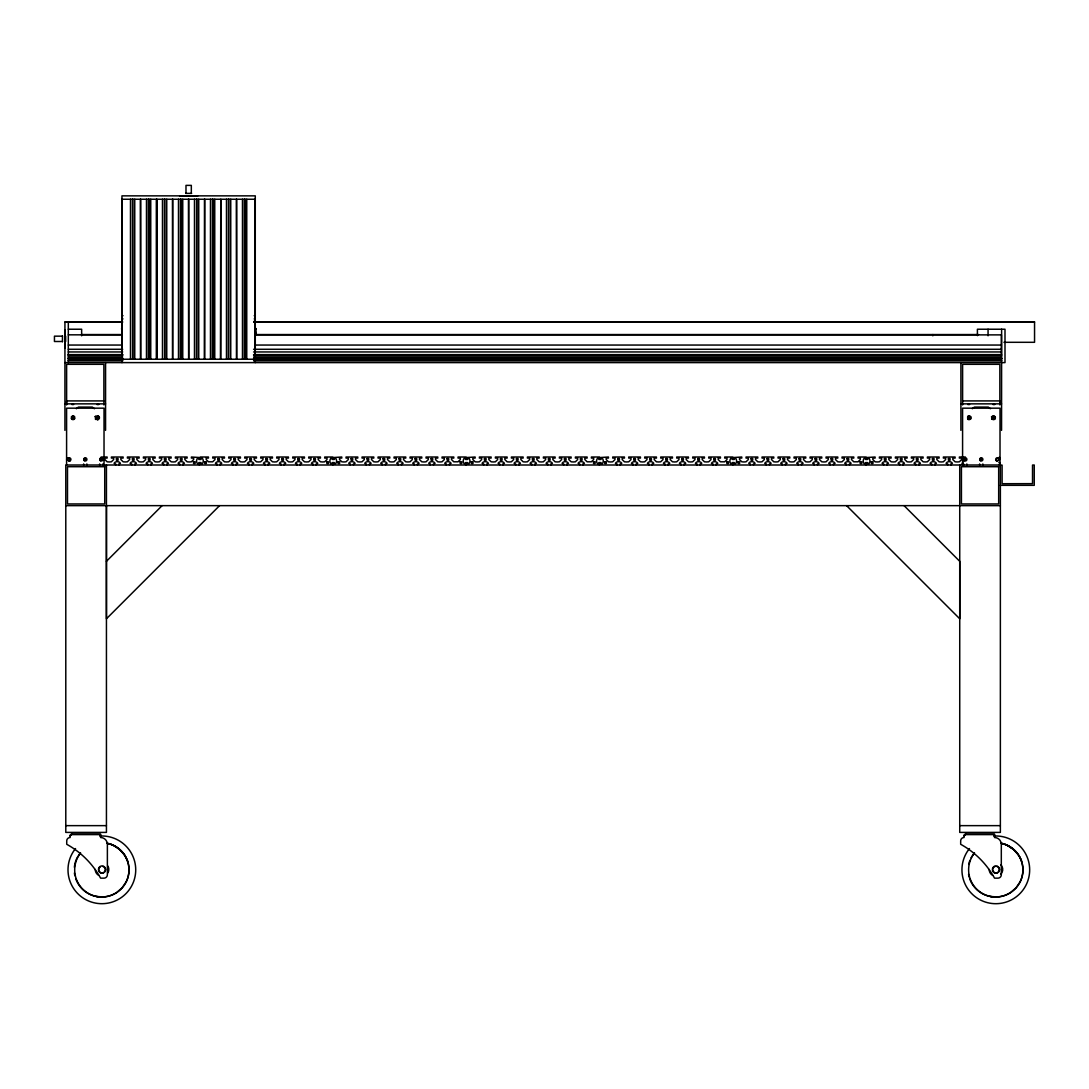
<?xml version="1.0" encoding="UTF-8"?>
<svg xmlns="http://www.w3.org/2000/svg" width="1089" height="1089" viewBox="0 0 1089 1089"><rect width="100%" height="100%" fill="white"/><g stroke="black" fill="none" stroke-linecap="round" stroke-linejoin="round"><path stroke-width="1.5" d="M106.436 505.65L106.436 618.783L219.57 505.65M1001.186 843.281C1010.415 845.078 1018.419 852.211 1021.577 861.195M255.275 320.765L254.118 321.296M199.927 459.408L200.458 457.012L208.462 457.012L208.462 458.074L206.189 458.074L206.189 459.544L208.462 461.804L212.723 461.804L214.982 459.544L214.982 458.074L212.723 458.074L212.723 457.012L224.457 457.012L224.457 458.074L222.183 458.074L222.183 459.544L224.457 461.804L226.594 461.967L228.717 461.804L230.991 459.544L230.991 458.074L228.717 458.074L228.717 457.012L240.451 457.012L240.451 458.074L238.192 458.074L238.192 459.544L240.451 461.804L242.588 461.967L244.726 461.804L246.985 459.544L246.985 458.074L244.726 458.074L244.726 457.012L256.46 457.012L256.46 458.074L254.186 458.074L254.186 459.544L256.46 461.804L258.583 461.967L260.72 461.804L262.98 459.544L262.98 458.074L260.72 458.074L260.72 457.012L272.454 457.012L272.454 458.074L270.181 458.074L270.181 459.544L272.454 461.804L274.591 461.967L276.715 461.804L278.988 459.544L278.988 458.074L276.715 458.074L276.715 457.012L288.449 457.012L288.449 458.074L286.189 458.074L286.189 459.544L288.449 461.804L290.586 461.967L292.723 461.804L294.983 459.544L294.983 458.074L292.723 458.074L292.723 457.012L304.457 457.012L304.457 458.074L302.184 458.074L302.184 459.544L304.457 461.804L306.581 461.967L308.718 461.804L310.991 459.544L310.991 458.074L308.718 458.074L308.718 457.012L320.452 457.012L320.452 458.074L318.179 458.074L318.179 459.544L320.452 461.804L322.589 461.967L324.713 461.804L326.986 459.544L326.986 458.074L324.713 458.074L324.713 457.012L332.717 457.012L333.248 459.408M199.927 462.607L199.382 465.003M333.248 457.543L341.783 457.012L341.783 458.074L339.523 458.074L339.523 459.544L341.783 461.804L343.92 461.967L346.043 461.804L348.317 459.544L348.317 458.074L346.043 458.074L346.043 457.012L357.777 457.012L357.777 458.074L355.518 458.074L355.518 459.544L357.777 461.804L359.914 461.967L362.052 461.804L364.311 459.544L364.311 458.074L362.052 458.074L362.052 457.012L373.786 457.012L373.786 458.074L371.512 458.074L371.512 459.544L373.786 461.804L375.909 461.967L378.046 461.804L380.32 459.544L380.32 458.074L378.046 458.074L378.046 457.012L389.78 457.012L389.78 458.074L387.521 458.074L387.521 459.544L389.78 461.804L391.917 461.967L394.055 461.804L396.314 459.544L396.314 458.074L394.055 458.074L394.055 457.012L405.775 457.012L405.775 458.074L403.515 458.074L403.515 459.544L405.775 461.804L407.912 461.967L410.049 461.804L412.309 459.544L412.309 458.074L410.049 458.074L410.049 457.012L421.783 457.012L421.783 458.074L419.51 458.074L419.51 459.544L421.783 461.804L423.92 461.967L426.044 461.804L428.317 459.544L428.317 458.074L426.044 458.074L426.044 457.012L437.778 457.012L437.778 458.074L435.518 458.074L435.518 459.544L437.778 461.804L439.915 461.967L442.052 461.804L444.312 459.544L444.312 458.074L442.052 458.074L442.052 457.012L453.786 457.012L453.786 458.074L451.513 458.074L451.513 459.544L453.786 461.804L458.047 461.804L460.307 459.544L460.307 458.074L458.047 458.074L458.047 457.012L466.051 457.012L466.582 459.408M333.248 462.607L332.717 465.003M466.596 457.543L475.131 457.012L475.131 458.074L472.857 458.074L472.857 459.544L475.131 461.804L477.254 461.967L479.391 461.804L481.665 459.544L481.665 458.074L479.391 458.074L479.391 457.012L491.125 457.012L491.125 458.074L488.852 458.074L488.852 459.544L491.125 461.804L493.263 461.967L495.386 461.804L497.659 459.544L497.659 458.074L495.386 458.074L495.386 457.012L507.12 457.012L507.12 458.074L504.86 458.074L504.86 459.544L507.12 461.804L509.257 461.967L511.394 461.804L513.654 459.544L513.654 458.074L511.394 458.074L511.394 457.012L523.128 457.012L523.128 458.074L520.855 458.074L520.855 459.544L523.128 461.804L525.252 461.967L527.389 461.804L529.662 459.544L529.662 458.074L527.389 458.074L527.389 457.012L539.123 457.012L539.123 458.074L536.85 458.074L536.85 459.544L539.123 461.804L541.26 461.967L543.384 461.804L545.657 459.544L545.657 458.074L543.384 458.074L543.384 457.012L555.118 457.012L555.118 458.074L552.858 458.074L552.858 459.544L555.118 461.804L557.255 461.967L559.392 461.804L561.652 459.544L561.652 458.074L559.392 458.074L559.392 457.012L571.126 457.012L571.126 458.074L568.853 458.074L568.853 459.544L571.126 461.804L573.25 461.967L575.387 461.804L577.66 459.544L577.66 458.074L575.387 458.074L575.387 457.012L587.121 457.012L587.121 458.074L584.847 458.074L584.847 459.544L587.121 461.804L591.381 461.804L593.655 459.544L593.655 458.074L591.381 458.074L591.381 457.012L599.386 457.012L599.916 459.408M466.582 462.607L466.051 465.003M599.916 457.543L608.452 457.012L608.452 458.074L606.192 458.074L606.192 459.544L608.452 461.804L610.589 461.967L612.726 461.804L614.986 459.544L614.986 458.074L612.726 458.074L612.726 457.012L624.446 457.012L624.446 458.074L622.187 458.074L622.187 459.544L624.446 461.804L626.583 461.967L628.721 461.804L630.98 459.544L630.98 458.074L628.721 458.074L628.721 457.012L640.455 457.012L640.455 458.074L638.181 458.074L638.181 459.544L640.455 461.804L642.592 461.967L644.715 461.804L646.989 459.544L646.989 458.074L644.715 458.074L644.715 457.012L656.449 457.012L656.449 458.074L654.19 458.074L654.19 459.544L656.449 461.804L658.586 461.967L660.724 461.804L662.983 459.544L662.983 458.074L660.724 458.074L660.724 457.012L672.457 457.012L672.457 458.074L670.184 458.074L670.184 459.544L672.457 461.804L674.581 461.967L676.718 461.804L678.978 459.544L678.978 458.074L676.718 458.074L676.718 457.012L688.452 457.012L688.452 458.074L686.179 458.074L686.179 459.544L688.452 461.804L690.589 461.967L692.713 461.804L694.986 459.544L694.986 458.074L692.713 458.074L692.713 457.012L704.447 457.012L704.447 458.074L702.187 458.074L702.187 459.544L704.447 461.804L706.584 461.967L708.721 461.804L710.981 459.544L710.981 458.074L708.721 458.074L708.721 457.012L720.455 457.012L720.455 458.074L718.182 458.074L718.182 459.544L720.455 461.804L724.716 461.804L726.989 459.544L726.989 458.074L724.716 458.074L724.716 457.012L732.72 457.012L733.251 459.408M599.916 462.607L599.386 465.003M733.251 457.543L741.786 457.012L741.786 458.074L739.513 458.074L739.513 459.544L741.786 461.804L743.91 461.967L746.047 461.804L748.32 459.544L748.32 458.074L746.047 458.074L746.047 457.012L757.781 457.012L757.781 458.074L755.521 458.074L755.521 459.544L757.781 461.804L759.918 461.967L762.041 461.804L764.315 459.544L764.315 458.074L762.041 458.074L762.041 457.012L773.775 457.012L773.775 458.074L771.516 458.074L771.516 459.544L773.775 461.804L775.913 461.967L778.05 461.804L780.309 459.544L780.309 458.074L778.05 458.074L778.05 457.012L789.784 457.012L789.784 458.074L787.51 458.074L787.51 459.544L789.784 461.804L791.907 461.967L794.044 461.804L796.318 459.544L796.318 458.074L794.044 458.074L794.044 457.012L805.778 457.012L805.778 458.074L803.519 458.074L803.519 459.544L805.778 461.804L807.915 461.967L810.053 461.804L812.312 459.544L812.312 458.074L810.053 458.074L810.053 457.012L821.773 457.012L821.773 458.074L819.513 458.074L819.513 459.544L821.773 461.804L823.91 461.967L826.047 461.804L828.307 459.544L828.307 458.074L826.047 458.074L826.047 457.012L837.781 457.012L837.781 458.074L835.508 458.074L835.508 459.544L837.781 461.804L839.918 461.967L842.042 461.804L844.315 459.544L844.315 458.074L842.042 458.074L842.042 457.012L853.776 457.012L853.776 458.074L851.516 458.074L851.516 459.544L853.776 461.804L858.05 461.804L860.31 459.544L860.31 458.074L858.05 458.074L858.05 457.012L866.041 457.012L866.572 459.408M733.251 462.607L732.72 465.003M866.572 457.543L875.107 457.012L875.107 458.074L872.847 458.074L872.847 459.544L875.107 461.804L877.244 461.967L879.381 461.804L881.641 459.544L881.641 458.074L879.381 458.074L879.381 457.012L891.115 457.012L891.115 458.074L888.842 458.074L888.842 459.544L891.115 461.804L893.239 461.967L895.376 461.804L897.649 459.544L897.649 458.074L895.376 458.074L895.376 457.012L907.11 457.012L907.11 458.074L904.836 458.074L904.836 459.544L907.11 461.804L909.247 461.967L911.37 461.804L913.644 459.544L913.644 458.074L911.37 458.074L911.37 457.012L923.104 457.012L923.104 458.074L920.845 458.074L920.845 459.544L923.104 461.804L925.242 461.967L927.379 461.804L929.638 459.544L929.638 458.074L927.379 458.074L927.379 457.012L939.113 457.012L939.113 458.074L936.839 458.074L936.839 459.544L939.113 461.804L941.236 461.967L943.373 461.804L945.647 459.544L945.647 458.074L943.373 458.074L943.373 457.012L955.107 457.012L955.107 458.074L952.834 458.074L952.834 459.544L955.107 461.804L957.245 461.967L959.368 461.804L961.641 459.544L961.641 458.074L959.368 458.074L959.368 457.012L965.399 457.012M866.572 462.607L866.041 465.003M1007.883 845.581L1012.566 848.739M80.341 853.041L77.128 857.737A26.912 26.912 0 0 0 74.365 867.266M971.075 857.737L974.287 853.041M74.488 416.828L74.528 418.734M97.084 404.55L98.772 404.523M993.059 404.55L994.747 404.523M998.205 457.816L996.707 458.796L996.707 461.164M71.915 404.536L73.603 404.523M967.89 404.536L969.578 404.523M121.954 327.952L121.954 348.752M122.159 327.952L121.492 328.905L122.159 328.619M69.791 461.164L69.791 458.796L68.294 457.816M255.262 348.752L255.262 327.952M106.436 561.311L162.098 505.65M96.2 418.748L96.622 417.346L95.342 416.583M76.325 408.715L78.422 407.095L92.32 407.095L94.416 408.715M972.3 408.715L974.41 407.095L988.295 407.095L990.405 408.715M992.011 418.693L992.515 417.495L991.48 416.706M75.672 878.496A26.912 26.912 0 0 0 78.83 884.867A27.32 27.32 0 0 0 103.21 896.928A27.701 27.701 0 0 0 116.673 892.463L122.077 887.821L126.079 881.954A26.817 26.817 0 0 0 124.391 854.919C120.974 849.57 115.066 845.2 108.614 843.662M970.735 416.665L970.027 417.945L970.775 418.884M97.084 416.543C97.656 426.439 100.052 409.505 96.812 418.829M255.262 334.486L256.146 334.214L255.466 327.952L255.466 334.486M999.375 465.003L999.906 462.607L998.844 462.607M991.603 418.966L992.664 417.958L991.684 416.583M95.233 416.733L96.431 417.237L96.036 418.693A1.865 1.865 0 0 1 98.486 416.161M185.715 193.379L191.596 193.379M179.59 196.047L197.722 196.047M121.954 199.246L255.275 199.246M121.954 315.687L123.016 315.687M254.213 315.687L255.275 315.687M121.954 318.9L123.016 318.9M254.213 318.9L255.275 318.9M253.751 321.976L1034.55 321.976L1034.55 342.3L1003.935 342.3M64.932 322.085L122.771 322.017L64.932 321.976L64.932 430.346M253.751 322.085L1034.55 322.017M68.321 329.232L81.648 329.232L81.648 335.807M81.648 334.554L120.607 334.554M254.703 334.554L978.507 334.554M68.321 334.827L121.002 334.881M255.275 334.881L1001.404 334.881L1001.404 354.619L253.574 354.619M62.454 336.161L54.45 336.161L54.45 341.497L62.454 341.497M68.321 345.05L121.002 345.05M255.275 345.05L1001.404 345.05M68.321 349.283L122.703 349.283M253.574 349.283L1001.404 349.283M68.321 351.951L122.703 351.951M253.574 351.951L1001.404 351.951M68.321 354.619L122.703 354.619M68.321 354.769L122.717 354.769M253.614 354.769L1001.621 354.769M68.321 355.409L122.717 355.409M253.614 355.409L1001.621 355.409M68.321 357.015L122.717 357.015M253.614 357.015L1001.621 357.015M68.321 358.458L122.717 358.458M253.614 358.458L1001.621 358.458M121.954 359.234L255.275 359.234M68.321 360.214L122.717 360.214M253.614 360.214L1001.621 360.214M68.321 360.827L122.717 360.827M253.614 360.827L1001.621 360.827M64.932 362.61L1004.997 362.61L1004.997 329.232L977.405 329.232L977.405 335.63M104.013 400.915L66.592 400.915L66.592 404.291M962.581 400.915L999.988 400.915L999.988 404.291M64.932 403.856L105.565 403.856M960.906 403.856L1001.553 403.856M66.592 459.408L67.654 459.408L67.654 457.816M1000.369 485.326L1034.237 485.326L1034.237 465.003L1032.522 465.057L1032.522 483.652L1002.098 483.72L1002.098 465.126L1000.369 465.003L65.789 465.003L65.789 832.404L106.436 832.404L106.436 465.003M65.789 505.65L1000.369 505.65M65.789 825.639L106.436 825.639M959.736 825.639L1000.369 825.639M71.248 834.596L100.596 834.596M965.194 834.596L994.543 834.596M990.391 896.478L997.47 896.968M96.458 896.478L103.537 896.968M999.375 457.012L999.906 459.408L998.844 459.408L998.844 457.816M255.262 328.619L256.146 328.905M904.074 505.65L959.736 561.311L959.736 618.783L846.602 505.65M101.1 457.012L107.13 457.012L107.13 458.074L104.857 458.074L104.857 459.544L107.13 461.804L109.254 461.967L111.391 461.804L113.664 459.544L113.664 458.074L111.391 458.074L111.391 457.012L123.125 457.012L123.125 458.074L120.852 458.074L120.852 459.544L123.125 461.804L125.262 461.967L127.386 461.804L129.659 459.544L129.659 458.074L127.386 458.074L127.386 457.012L139.12 457.012L139.12 458.074L136.86 458.074L136.86 459.544L139.12 461.804L141.257 461.967L143.394 461.804L145.654 459.544L145.654 458.074L143.394 458.074L143.394 457.012L155.128 457.012L155.128 458.074L152.855 458.074L152.855 459.544L155.128 461.804L157.252 461.967L159.389 461.804L161.662 459.544L161.662 458.074L159.389 458.074L159.389 457.012L171.123 457.012L171.123 458.074L168.863 458.074L168.863 459.544L171.123 461.804L173.26 461.967L175.383 461.804L177.657 459.544L177.657 458.074L175.383 458.074L175.383 457.012L187.117 457.012L187.117 458.074L184.858 458.074L184.858 459.544L187.117 461.804L189.255 461.967L191.392 461.804L193.651 459.544L193.651 458.074L191.392 458.074L191.392 457.012L199.927 457.543M124.391 854.919L119.695 849.583L113.746 845.622A27.729 27.729 0 0 0 106.981 843.335M124.514 854.824L127.631 861.195M1001.621 329.232L1001.553 430.346M1000.369 465.003L1000.369 832.404L959.736 832.404L959.736 465.003M1000.015 465.003L1000.015 408.171L962.581 408.171L962.581 465.003M999.852 404.945L999.852 364.311L962.608 364.311L962.608 404.945M988.063 329.232L988.063 335.78M982.836 463.941L982.836 465.003M979.637 463.941L979.637 465.003M966.841 463.941L966.841 465.003M963.642 465.003L963.642 463.941L962.036 463.941L963.03 461.804M960.906 362.61L960.906 430.346M950.847 465.003L950.847 463.941L952.439 463.301C951.187 461.055 947.294 461.055 946.042 463.301L947.648 463.941L947.648 465.003M934.838 465.003L934.838 463.941L936.445 463.301C935.192 461.055 931.299 461.055 930.047 463.301L931.639 463.941L931.639 465.003M932.824 334.554L932.824 335.807M918.844 465.003L918.844 463.941L920.436 463.301C919.184 461.055 915.291 461.055 914.039 463.301L915.645 463.941L915.645 465.003M902.849 465.003L902.849 463.941L904.442 463.301C903.189 461.055 899.296 461.055 898.044 463.301L899.637 463.941L899.637 465.003M886.841 465.003L886.841 463.941L888.447 463.301C887.195 461.055 883.302 461.055 882.049 463.301L883.642 463.941L883.642 465.003M849.515 465.003L849.515 463.941L851.108 463.301C849.856 461.055 845.962 461.055 844.71 463.301L846.316 463.941L846.316 465.003M833.507 465.003L833.507 463.941L835.113 463.301C833.861 461.055 829.968 461.055 828.715 463.301L830.308 463.941L830.308 465.003M817.512 465.003L817.512 463.941L819.119 463.301C817.866 461.055 813.959 461.055 812.707 463.301L814.313 463.941L814.313 465.003M801.518 465.003L801.518 463.941L803.11 463.301C801.858 461.055 797.965 461.055 796.712 463.301L798.319 463.941L798.319 465.003M785.509 465.003L785.509 463.941L787.116 463.301C785.863 461.055 781.97 461.055 780.718 463.301L782.31 463.941L782.31 465.003M769.515 465.003L769.515 463.941L771.121 463.301C769.869 461.055 765.962 461.055 764.709 463.301L766.316 463.941L766.316 465.003M753.52 465.003L753.52 463.941L755.113 463.301C753.86 461.055 749.967 461.055 748.715 463.301L750.321 463.941L750.321 465.003M716.181 465.003L716.181 463.941L717.787 463.301C716.535 461.055 712.628 461.055 711.389 463.301L712.982 463.941L712.982 465.003M700.186 465.003L700.186 463.941L701.779 463.301C700.526 461.055 696.633 461.055 695.381 463.301L696.987 463.941L696.987 465.003M684.178 465.003L684.178 463.941L685.784 463.301C684.532 461.055 680.639 461.055 679.386 463.301L680.979 463.941L680.979 465.003M668.183 465.003L668.183 463.941L669.789 463.301C668.537 461.055 664.63 461.055 663.378 463.301L664.984 463.941L664.984 465.003M652.188 465.003L652.188 463.941L653.781 463.301C652.529 461.055 648.636 461.055 647.383 463.301L648.99 463.941L648.99 465.003M636.18 465.003L636.18 463.941L637.786 463.301C636.534 461.055 632.641 461.055 631.389 463.301L632.981 463.941L632.981 465.003M620.186 465.003L620.186 463.941L621.792 463.301C620.539 461.055 616.633 461.055 615.38 463.301L616.987 463.941L616.987 465.003M582.86 465.003L582.86 463.941L584.453 463.301C583.2 461.055 579.307 461.055 578.055 463.301L579.661 463.941L579.661 465.003M566.852 465.003L566.852 463.941L568.458 463.301C567.206 461.055 563.312 461.055 562.06 463.301L563.653 463.941L563.653 465.003M550.857 465.003L550.857 463.941L552.45 463.301C551.197 461.055 547.304 461.055 546.052 463.301L547.658 463.941L547.658 465.003M534.862 465.003L534.862 463.941L536.455 463.301C535.203 461.055 531.309 461.055 530.057 463.301L531.65 463.941L531.65 465.003M518.854 465.003L518.854 463.941L520.46 463.301C519.208 461.055 515.315 461.055 514.062 463.301L515.655 463.941L515.655 465.003M502.859 465.003L502.859 463.941L504.452 463.301C503.2 461.055 499.307 461.055 498.054 463.301L499.66 463.941L499.66 465.003M486.851 465.003L486.851 463.941L488.457 463.301C487.205 461.055 483.312 461.055 482.059 463.301L483.652 463.941L483.652 465.003M449.512 465.003L449.512 463.941L451.118 463.301C449.866 461.055 445.959 461.055 444.707 463.301L446.313 463.941L446.313 465.003M433.517 465.003L433.517 463.941L435.11 463.301C433.858 461.055 429.964 461.055 428.712 463.301L430.318 463.941L430.318 465.003M417.509 465.003L417.509 463.941L419.115 463.301C417.863 461.055 413.97 461.055 412.717 463.301L414.31 463.941L414.31 465.003M401.514 465.003L401.514 463.941L403.121 463.301C401.868 461.055 397.961 461.055 396.709 463.301L398.315 463.941L398.315 465.003M385.52 465.003L385.52 463.941L387.112 463.301C385.86 461.055 381.967 461.055 380.714 463.301L382.321 463.941L382.321 465.003M369.511 465.003L369.511 463.941L371.118 463.301C369.865 461.055 365.972 461.055 364.72 463.301L366.312 463.941L366.312 465.003M353.517 465.003L353.517 463.941L355.123 463.301C353.871 461.055 349.964 461.055 348.711 463.301L350.318 463.941L350.318 465.003M316.191 465.003L316.191 463.941L317.784 463.301C316.531 461.055 312.638 461.055 311.386 463.301L312.979 463.941L312.979 465.003M300.183 465.003L300.183 463.941L301.789 463.301C300.537 461.055 296.644 461.055 295.391 463.301L296.984 463.941L296.984 465.003M284.188 465.003L284.188 463.941L285.781 463.301C284.528 461.055 280.635 461.055 279.383 463.301L280.989 463.941L280.989 465.003M268.18 465.003L268.18 463.941L269.786 463.301C268.534 461.055 264.641 461.055 263.388 463.301L264.981 463.941L264.981 465.003M255.275 362.623L255.275 195.857L121.954 195.857L121.954 362.623M255.125 199.246L255.125 359.234M252.185 465.003L252.185 463.941L253.791 463.301C252.539 461.055 248.632 461.055 247.394 463.301L248.986 463.941L248.986 465.003M246.754 199.246L246.754 359.234M244.78 199.246L244.78 359.234M244.617 199.246L244.617 359.234M244.453 199.246L244.453 359.234M242.479 199.246L242.479 359.234M236.612 199.246L236.776 359.234M236.449 199.246L236.449 359.234M236.19 465.003L236.19 463.941L237.783 463.301C236.531 461.055 232.638 461.055 231.385 463.301L232.992 463.941L232.992 465.003M230.745 199.246L230.745 359.234M228.772 199.246L228.608 359.234M228.459 199.246L228.459 359.234M226.485 199.246L226.485 359.234M220.781 359.234L220.781 199.246L220.454 359.234M220.182 465.003L220.182 463.941L221.788 463.301C220.536 461.055 216.643 461.055 215.391 463.301L216.983 463.941L216.983 465.003M214.751 199.246L214.751 359.234M212.45 199.246L212.45 359.234M210.476 199.246L210.476 359.234M204.773 199.246L204.609 359.234M204.46 199.246L204.46 359.234M198.743 199.246L198.743 359.234M196.782 199.246L196.782 359.234M196.619 199.246L196.456 359.234M194.482 199.246L194.482 359.234M191.324 193.379L191.324 185.375L185.988 185.375L185.988 193.379M188.778 199.246L188.778 359.234M188.451 199.246L188.615 359.234M182.857 465.003L182.857 463.941L184.449 463.301C183.211 461.055 179.304 461.055 178.052 463.301L179.658 463.941L179.658 465.003M182.748 199.246L182.748 359.234M180.774 199.246L180.774 359.234M178.487 199.246L178.487 359.234M172.77 199.246L172.62 359.234L172.457 199.246M166.753 199.246L166.753 359.234M166.862 465.003L166.862 463.941L168.455 463.301C167.202 461.055 163.309 461.055 162.057 463.301L163.663 463.941L163.663 465.003M164.779 199.246L164.779 359.234M164.453 199.246L164.616 359.234M162.479 199.246L162.479 359.234M156.775 199.246L156.775 359.234M156.612 199.246L156.612 359.234M156.462 199.246L156.462 359.234M150.854 465.003L150.854 463.941L152.46 463.301C151.208 461.055 147.314 461.055 146.062 463.301L147.655 463.941L147.655 465.003M150.745 199.246L150.745 359.234M148.771 199.246L148.771 359.234M148.621 199.246L148.621 359.234M148.458 199.246L148.458 359.234M146.484 199.246L146.484 359.234M140.617 199.246L140.78 359.234M140.454 199.246L140.454 359.234M134.75 199.246L134.75 359.234M134.859 465.003L134.859 463.941L136.452 463.301C135.199 461.055 131.306 461.055 130.054 463.301L131.66 463.941L131.66 465.003M132.776 199.246L132.776 359.234M132.463 199.246L132.613 359.234M130.489 199.246L130.489 359.234M122.104 199.246L122.104 359.234M118.864 465.003L118.864 463.941L120.457 463.301C119.205 461.055 115.311 461.055 114.059 463.301L115.652 463.941L115.652 465.003M105.565 362.61L105.565 430.346M103.877 404.945L103.877 364.311L66.62 364.311L66.62 404.945M104.027 465.003L104.027 408.171L66.592 408.171L66.592 465.003M102.856 463.941L102.856 465.003M99.657 463.941L99.657 465.003M95.478 416.08L95.478 419.456M86.861 463.941L86.861 465.003M83.662 463.941L83.662 465.003M68.321 321.976L68.321 362.61M65.653 336.161L65.653 341.497M65.122 329.763L65.122 347.895M62.454 335.888L62.454 341.769M74.665 418.639A1.865 1.865 0 0 1 71.234 418.326M71.357 416.896A1.865 1.865 0 0 1 71.643 416.502M72.459 415.984A1.865 1.865 0 0 1 74.583 416.774M98.881 416.461A1.865 1.865 0 0 1 99.153 418.721M98.459 419.388A1.865 1.865 0 0 1 96.213 419.074M96.581 418.802A1.47 1.47 0 0 1 96.88 416.502M970.258 416.393A1.865 1.865 0 0 1 970.367 419.034A1.865 1.865 0 0 1 967.726 419.142M967.617 416.502A1.865 1.865 0 0 1 969.863 416.121M992.61 416.148A1.865 1.865 0 0 1 995.128 418.721M994.829 419.102A1.865 1.865 0 0 1 992.188 419.074A1.865 1.865 0 0 1 992.215 416.434M967.577 417.386A1.47 1.47 0 0 1 969.836 416.57A1.47 1.47 0 0 1 969.836 418.966A1.47 1.47 0 0 1 967.577 418.149M99.78 836.039A33.868 33.868 0 0 1 135.145 876.087A33.868 33.868 0 0 1 87.665 900.576A33.868 33.868 0 0 1 75.522 848.549M107.267 843.199A27.184 27.184 0 0 1 127.331 879.34A27.184 27.184 0 0 1 88.481 893.497A27.184 27.184 0 0 1 80.586 852.918M74.896 875.76A26.912 26.912 0 0 1 74.42 872.942M102.924 866.463A3.39 3.39 0 0 1 104.98 871.431A3.39 3.39 0 0 1 99.657 872.126A3.39 3.39 0 0 1 100.365 866.803M107.893 866.068A6.779 6.779 0 0 1 107.893 872.847M98.636 875.325A6.779 6.779 0 0 1 95.247 869.458M993.713 836.039A33.868 33.868 0 0 1 1029.091 876.087A33.868 33.868 0 0 1 981.597 900.576A33.868 33.868 0 0 1 969.469 848.549M1001.213 843.199A27.184 27.184 0 0 1 1021.264 879.34A27.184 27.184 0 0 1 982.428 893.497A27.184 27.184 0 0 1 974.519 852.918M969.605 878.496A26.912 26.912 0 0 0 972.763 884.867A27.32 27.32 0 0 0 997.156 896.928A27.701 27.701 0 0 0 1010.619 892.463L1016.023 887.821L1020.025 881.954A26.817 26.817 0 0 0 1018.324 854.919L1013.628 849.583L1007.693 845.622A27.729 27.729 0 0 0 1000.927 843.335M969.196 877.149A26.912 26.912 0 0 1 968.57 874.358M968.734 864.448A26.912 26.912 0 0 1 969.918 860.351M996.871 866.463A3.39 3.39 0 0 1 999.334 870.329A3.39 3.39 0 0 1 995.7 873.106A3.39 3.39 0 0 1 992.61 869.73M992.719 868.859A3.39 3.39 0 0 1 995.115 866.463M1000.75 864.666A6.779 6.779 0 0 1 1000.75 874.249M992.583 875.325A6.779 6.779 0 0 1 989.193 869.458M70.132 835.603L70.118 837.509A3.39 3.39 0 0 0 66.728 840.899L66.728 844.288A86.358 86.358 0 0 1 100.596 878.156L103.986 878.156A3.39 3.39 0 0 0 107.375 874.766L107.375 844.288A6.779 6.779 0 0 0 100.596 837.509L100.596 834.133L71.82 834.133L70.132 835.603L71.82 834.133A1.702 1.702 0 0 0 70.132 835.603M964.078 835.603L964.064 837.509A3.39 3.39 0 0 0 960.675 840.899L960.675 844.288A86.358 86.358 0 0 1 994.543 878.156L997.932 878.156A3.39 3.39 0 0 0 1001.308 874.766L1001.308 844.288A6.779 6.779 0 0 0 994.543 837.509L994.543 834.133L965.752 834.133L964.078 835.603A1.702 1.702 0 0 1 965.752 834.133L964.078 835.603M71.697 417.577C73.916 422.437 75.195 413.548 71.697 417.577M967.672 417.577C969.891 422.437 971.184 413.548 967.672 417.577M992.202 417.563C994.38 422.45 995.754 413.561 992.202 417.563M84.452 458.592L84.452 460.225L86.072 460.225L86.072 458.592L84.452 458.592M100.447 458.592L100.447 460.225L102.067 460.225L102.067 458.592L100.447 458.592M116.441 458.592L116.441 460.225L118.075 460.225L118.075 458.592L116.441 458.592M132.45 458.592L132.45 460.225L134.07 460.225L134.07 458.592L132.45 458.592M148.444 458.592L148.444 460.225L150.064 460.225L150.064 458.592L148.444 458.592M164.453 458.592L164.453 460.225L166.073 460.225L166.073 458.592L164.453 458.592M180.447 458.592L180.447 460.225L182.067 460.225L182.067 458.592L180.447 458.592M193.515 461.804L193.515 463.424L195.135 463.424L195.135 461.804L193.515 461.804M204.705 461.804L204.705 463.424L206.338 463.424L206.338 461.804L204.705 461.804M217.773 458.592L217.773 460.225L219.393 460.225L219.393 458.592L217.773 458.592M233.781 458.592L233.781 460.225L235.401 460.225L235.401 458.592L233.781 458.592M249.776 458.592L249.776 460.225L251.396 460.225L251.396 458.592L249.776 458.592M265.77 458.592L265.77 460.225L267.404 460.225L267.404 458.592L265.77 458.592M281.779 458.592L281.779 460.225L283.399 460.225L283.399 458.592L281.779 458.592M297.773 458.592L297.773 460.225L299.393 460.225L299.393 458.592L297.773 458.592M313.768 458.592L313.768 460.225L315.402 460.225L315.402 458.592L313.768 458.592M326.836 461.804L326.836 463.424L328.456 463.424L328.456 461.804L326.836 461.804M338.039 461.804L338.039 463.424L339.659 463.424L339.659 461.804L338.039 461.804M351.107 458.592L351.107 460.225L352.727 460.225L352.727 458.592L351.107 458.592M367.102 458.592L367.102 460.225L368.722 460.225L368.722 458.592L367.102 458.592M383.11 458.592L383.11 460.225L384.73 460.225L384.73 458.592L383.11 458.592M399.105 458.592L399.105 460.225L400.725 460.225L400.725 458.592L399.105 458.592M415.1 458.592L415.1 460.225L416.719 460.225L416.719 458.592L415.1 458.592M431.108 458.592L431.108 460.225L432.728 460.225L432.728 458.592L431.108 458.592M447.103 458.592L447.103 460.225L448.722 460.225L448.722 458.592L447.103 458.592M460.171 461.804L460.171 463.424L461.79 463.424L461.79 461.804L460.171 461.804M471.387 461.804L471.387 463.424L473.007 463.424L473.007 461.804L471.387 461.804M484.442 458.592L484.442 460.225L486.075 460.225L486.075 458.592L484.442 458.592M500.45 458.592L500.45 460.225L502.07 460.225L502.07 458.592L500.45 458.592M516.445 458.592L516.445 460.225L518.065 460.225L518.065 458.592L516.445 458.592M532.439 458.592L532.439 460.225L534.073 460.225L534.073 458.592L532.439 458.592M548.448 458.592L548.448 460.225L550.068 460.225L550.068 458.592L548.448 458.592M564.442 458.592L564.442 460.225L566.062 460.225L566.062 458.592L564.442 458.592M580.437 458.592L580.437 460.225L582.071 460.225L582.071 458.592L580.437 458.592M593.505 461.804L593.505 463.424L595.125 463.424L595.125 461.804L593.505 461.804M604.708 461.804L604.708 463.424L606.328 463.424L606.328 461.804L604.708 461.804M617.776 458.592L617.776 460.225L619.396 460.225L619.396 458.592L617.776 458.592M633.771 458.592L633.771 460.225L635.391 460.225L635.391 458.592L633.771 458.592M649.779 458.592L649.779 460.225L651.399 460.225L651.399 458.592L649.779 458.592M665.774 458.592L665.774 460.225L667.394 460.225L667.394 458.592L665.774 458.592M681.768 458.592L681.768 460.225L683.388 460.225L683.388 458.592L681.768 458.592M697.777 458.592L697.777 460.225L699.397 460.225L699.397 458.592L697.777 458.592M713.771 458.592L713.771 460.225L715.391 460.225L715.391 458.592L713.771 458.592M726.839 461.804L726.839 463.424L728.459 463.424L728.459 461.804L726.839 461.804M738.043 461.804L738.043 463.424L739.662 463.424L739.662 461.804L738.043 461.804M751.111 458.592L751.111 460.225L752.73 460.225L752.73 458.592L751.111 458.592M767.105 458.592L767.105 460.225L768.725 460.225L768.725 458.592L767.105 458.592M783.1 458.592L783.1 460.225L784.72 460.225L784.72 458.592L783.1 458.592M799.108 458.592L799.108 460.225L800.728 460.225L800.728 458.592L799.108 458.592M815.103 458.592L815.103 460.225L816.723 460.225L816.723 458.592L815.103 458.592M831.098 458.592L831.098 460.225L832.717 460.225L832.717 458.592L831.098 458.592M847.106 458.592L847.106 460.225L848.726 460.225L848.726 458.592L847.106 458.592M860.16 461.804L860.16 463.424L861.794 463.424L861.794 461.804L860.16 461.804M871.363 461.804L871.363 463.424L872.983 463.424L872.983 461.804L871.363 461.804M884.431 458.592L884.431 460.225L886.051 460.225L886.051 458.592L884.431 458.592M900.426 458.592L900.426 460.225L902.06 460.225L902.06 458.592L900.426 458.592M916.434 458.592L916.434 460.225L918.054 460.225L918.054 458.592L916.434 458.592M932.429 458.592L932.429 460.225L934.049 460.225L934.049 458.592L932.429 458.592M948.424 458.592L948.424 460.225L950.057 460.225L950.057 458.592L948.424 458.592M964.432 458.592L964.432 460.225L966.052 460.225L966.052 458.592L964.432 458.592M980.427 458.592L980.427 460.225L982.047 460.225L982.047 458.592L980.427 458.592M198.212 457.816C195.979 459.054 195.979 462.961 198.212 464.213L198.851 462.607L200.989 462.607L201.628 464.213C203.874 462.961 203.874 459.054 201.628 457.816L200.989 459.408L198.851 459.408L198.212 457.816M331.546 457.816C329.3 459.054 329.3 462.961 331.546 464.213L332.186 462.607L334.323 462.607L334.963 464.213C337.195 462.961 337.195 459.054 334.963 457.816L334.323 459.408L332.186 459.408L331.546 457.816M464.867 457.816C462.634 459.054 462.634 462.961 464.867 464.213L465.507 462.607L467.657 462.607L468.297 464.213C470.543 462.961 470.543 459.054 468.297 457.816L467.657 459.408L465.507 459.408L464.867 457.816M598.215 457.816C595.969 459.054 595.969 462.961 598.215 464.213L598.855 462.607L600.992 462.607L601.632 464.213C603.864 462.961 603.864 459.054 601.632 457.816L600.992 459.408L598.855 459.408L598.215 457.816M731.536 457.816C729.303 459.054 729.303 462.961 731.536 464.213L732.176 462.607L734.313 462.607L734.952 464.213C737.199 462.961 737.199 459.054 734.952 457.816L734.313 459.408L732.176 459.408L731.536 457.816M864.87 457.816C862.624 459.054 862.624 462.961 864.87 464.213L865.51 462.607L867.647 462.607L868.287 464.213C870.519 462.961 870.519 459.054 868.287 457.816L867.647 459.408L865.51 459.408L864.87 457.816M122.717 358.608L68.321 358.608L122.717 358.771M1001.621 358.608L253.614 358.608L1001.621 358.771M104.735 466.705L67.491 466.705L67.491 503.948L104.735 503.948L104.735 466.705M998.681 466.705L961.424 466.705L961.424 503.948L998.681 503.948L998.681 466.705M212.777 359.234L212.777 199.246L212.614 359.234M180.611 359.234L180.611 199.246L180.461 359.234M68.457 460.756A1.606 1.606 0 0 0 70.908 459.476A1.606 1.606 0 0 0 68.566 457.993A1.606 1.606 0 0 0 68.457 460.756M84.289 460.633A1.606 1.606 0 0 0 86.889 459.681A1.606 1.606 0 0 0 84.765 457.911A1.606 1.606 0 0 0 84.289 460.633M100.351 460.688A1.606 1.606 0 0 0 102.897 459.599A1.606 1.606 0 0 0 100.678 457.938A1.606 1.606 0 0 0 100.351 460.688M72.282 419.034A1.47 1.47 0 0 0 74.474 417.768A1.47 1.47 0 0 0 72.282 416.502A1.47 1.47 0 0 0 72.282 419.034M96.513 418.802A1.47 1.47 0 0 0 98.963 418.149A1.47 1.47 0 0 0 97.166 416.352A1.47 1.47 0 0 0 96.513 418.802M964.446 460.756A1.606 1.606 0 0 0 966.896 459.476A1.606 1.606 0 0 0 964.555 457.993A1.606 1.606 0 0 0 964.446 460.756M980.263 460.633A1.606 1.606 0 0 0 982.863 459.681A1.606 1.606 0 0 0 980.74 457.911A1.606 1.606 0 0 0 980.263 460.633M996.326 460.688A1.606 1.606 0 0 0 998.885 459.599A1.606 1.606 0 0 0 996.666 457.938A1.606 1.606 0 0 0 996.326 460.688M992.787 419.034A1.47 1.47 0 0 0 994.992 417.768A1.47 1.47 0 0 0 992.787 416.502A1.47 1.47 0 0 0 992.787 419.034M100.242 872.534A3.553 3.553 0 0 0 105.579 869.458A3.553 3.553 0 0 0 100.242 866.381A3.553 3.553 0 0 0 100.242 872.534M994.189 872.534A3.553 3.553 0 0 0 999.511 869.458A3.553 3.553 0 0 0 994.189 866.381A3.553 3.553 0 0 0 994.189 872.534"/></g></svg>
